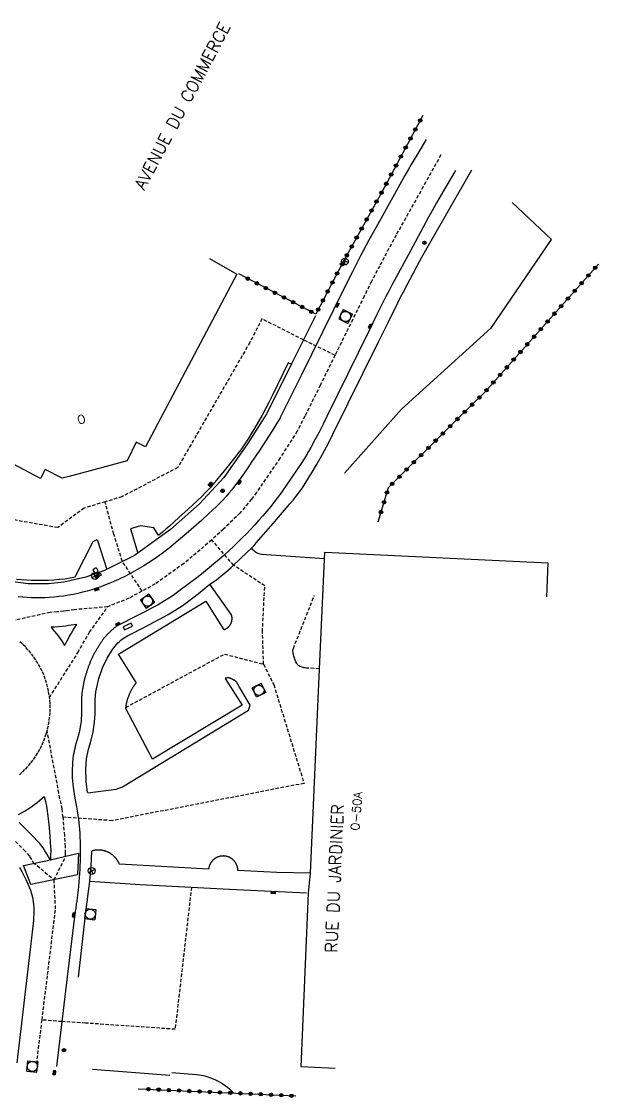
# Model space of a CAD drawing. Header units: millimetres. Extents: x 149510 to 150000, y 153431 to 153997.
# Drawn here: x 149757.5 to 149842.2, y 153733.4 to 153891.1 of the extents above; entities that cross this region are included whole.
import ezdxf
from ezdxf.enums import TextEntityAlignment as Align

# ---------------------------------------------------------------- set-up
doc = ezdxf.new("R2010")
doc.units = ezdxf.units.MM
doc.linetypes.add('DASHED', pattern=[0.75, 0.5, -0.25])
doc.layers.get('0').update_dxf_attribs({"linetype": 'CONTINUOUS'})
for name, color, linetype in [('W0001', 6, 'DASHED'), ('W0006', 2, 'CONTINUOUS'), ('W0008', 7, 'CONTINUOUS'), ('W0014', 7, 'CONTINUOUS'), ('W0015', 2, 'CONTINUOUS'), ('W0020', 2, 'CONTINUOUS'), ('W0103', 1, 'CONTINUOUS'), ('W0112', 1, 'DASHED'), ('W0211', 2, 'CONTINUOUS'), ('W0322', 7, 'CONTINUOUS'), ('W0400', 7, 'CONTINUOUS'), ('W0420', 7, 'CONTINUOUS'), ('W0421', 7, 'CONTINUOUS'), ('W0438', 7, 'CONTINUOUS'), ('W0469', 7, 'CONTINUOUS'), ('W0856', 7, 'CONTINUOUS'), ('W0989', 7, 'CONTINUOUS'), ('W0991', 7, 'CONTINUOUS')]:
    doc.layers.add(name, color=color, linetype=linetype)
doc.styles.get("Standard").update_dxf_attribs({"font": 'romans.shx', "width": 0.85})

# ---------------------------------------------------------------- blocks, each defined once
blk = doc.blocks.new('T420')
for p, q in [((0.75, 0.75), (-0.75, 0.75)), ((-0.75, 0.75), (-0.75, -0.75)), ((0.75, 0.75), (0.75, -0.75)), ((0.75, -0.75), (-0.75, -0.75))]:
    blk.add_line(p, q)
blk.add_ellipse((0, 0), major_axis=(-0.53, 0.53), ratio=1, start_param=3.926991, end_param=10.210176)
blk = doc.blocks.new('T400')
for p, q in [((-0.15, 0.3), (0.15, 0.3)), ((-0.15, -0.25), (-0.15, 0.3)), ((-0.15, 0.15), (0.15, 0.15)), ((-0.15, 0), (0.15, 0)), ((0.15, 0.3), (0.15, -0.25)), ((-0.15, -0.15), (0.15, -0.15)), ((-0.15, -0.25), (-0.15, -0.3)), ((-0.15, -0.3), (0.15, -0.3)), ((0.15, -0.3), (0.15, -0.25))]:
    blk.add_line(p, q)
blk = doc.blocks.new('T856')
for p, q in [((-0.125, 0), (0.125, 0)), ((0, 0.125), (0, -0.125))]:
    blk.add_line(p, q)
blk.add_ellipse((0, 0), major_axis=(-0.177, 0.177), ratio=1, start_param=3.9269908, end_param=10.2101761)
blk = doc.blocks.new('T438')
for p, q in [((-0.4, 0.2), (0.4, 0.2)), ((-0.4, -0.2), (-0.4, 0.2)), ((0.15, 1.1), (-0.3, 1.1)), ((-0.3, 1.1), (-0.3, 0.5)), ((-0.3, 0.5), (0.15, 0.5)), ((0.3, 0.65), (0.3, 0.95)), ((0.4, 0.2), (0.4, -0.2))]:
    blk.add_line(p, q)
at = {"flags": 128}
for points in [[(-0.4, -0.2), (0.4, 0.2)], [(0.4, -0.2), (-0.4, -0.2)]]:
    blk.add_lwpolyline(points, dxfattribs=at)
for centre, major_axis, start_param, end_param in [((0.15, 0.95), (0.106, -0.106), 0.785398, 2.356194), ((0.15, 0.65), (0.106, 0.106), 3.926991, 5.497787)]:
    blk.add_ellipse(centre, major_axis=major_axis, ratio=1, start_param=start_param, end_param=end_param)
blk = doc.blocks.new('T469')
at = {"color": 0, "linetype": 'Continuous', "flags": 128}
for points in [[(-0.35, 0.35), (0.35, -0.35)], [(-0.35, -0.35), (0.35, 0.35)]]:
    blk.add_lwpolyline(points, dxfattribs=at)
at = {"color": 0, "linetype": 'Continuous'}
blk.add_circle((0, 0), 0.5, dxfattribs=at)
blk = doc.blocks.new('t322o')
at = {"color": 0, "linetype": 'Continuous'}
for radius in [0.25, 0.15]:
    blk.add_circle((0, 0), radius, dxfattribs=at)

msp = doc.modelspace()

# ---------------------------------------------------------------- linework, layer by layer
at = {"layer": 'W0001'}
for points in [[(149819.04, 153871.53), (149816.46, 153866.88), (149812.49, 153859.77), (149810.06, 153855.24), (149808.87, 153852.97), (149807.8, 153850.82), (149806.11, 153847.41), (149803.52, 153842.16), (149803.52, 153842.16), (149801.36, 153837.78), (149799.1, 153833.21), (149797.97, 153831.03), (149795.44, 153827.08), (149791.99, 153822.04), (149791.25, 153821.04), (149789.58, 153819.03), (149787.16, 153816.66), (149785.43, 153815.1), (149781.34, 153811.61), (149777.15, 153808.63), (149773.3, 153806.55), (149770.15, 153805.28)], [(149803.52, 153842.16), (149798.88, 153844.41), (149792.8, 153847.5), (149791.02, 153844.02), (149780.45, 153825.71), (149772.25, 153821.41), (149772.25, 153821.41), (149769.79, 153820.67), (149766.72, 153819.74), (149762.84, 153816.89), (149749.96, 153819.15), (149744.85, 153822.4), (149734.15, 153829.37), (149732.63, 153833.51), (149725.46, 153839.36), (149724.13, 153836.11), (149722.36, 153831.63), (149719.16, 153827.68)], [(149775.23, 153807.59), (149772.32, 153811.94), (149771.08, 153815.92), (149769.79, 153820.67)], [(149793.05, 153796.87), (149792.87, 153801.66), (149793.21, 153808.35), (149788.65, 153811.38), (149785.43, 153815.1)], [(149761.63, 153792), (149765.81, 153798.56), (149766.52, 153799.89), (149767.52, 153801.55), (149770.15, 153805.28), (149765.3, 153804.86), (149764.12, 153804.68), (149763.76, 153804.63), (149762.76, 153804.53), (149761.74, 153804.47), (149753.16, 153802.53)], [(149757.21, 153780.64), (149757.67, 153781.06), (149758.11, 153781.5), (149758.53, 153781.95), (149758.92, 153782.43), (149759.3, 153782.92), (149759.65, 153783.44), (149759.97, 153783.96), (149760.27, 153784.51), (149760.54, 153785.06), (149760.79, 153785.63), (149761.01, 153786.21), (149761.11, 153786.51), (149761.2, 153786.8), (149761.36, 153787.4), (149761.5, 153788), (149761.6, 153788.61), (149761.67, 153789.23), (149761.72, 153789.84), (149761.73, 153790.46), (149761.72, 153791.08), (149761.67, 153791.7), (149761.6, 153792.31), (149761.49, 153792.92), (149761.36, 153793.53), (149761.2, 153794.12), (149761.01, 153794.71), (149760.79, 153795.29), (149760.54, 153795.86), (149760.26, 153796.41), (149759.96, 153796.95), (149759.64, 153797.48), (149759.29, 153797.99), (149758.91, 153798.48), (149758.51, 153798.95), (149758.09, 153799.4), (149757.65, 153799.84), (149757.18, 153800.25)], [(149772.85, 153790.54), (149787.3, 153798.35), (149793.05, 153796.87), (149794.52, 153793.87), (149798.98, 153779.4), (149798.98, 153779.4), (149770.82, 153773.93), (149763.63, 153774.45)], [(149759.75, 153738.27), (149760.54, 153744.72), (149761.36, 153751.38), (149762.52, 153761.02), (149762.31, 153765.26), (149763.98, 153768.62), (149763.99, 153769.15), (149763.99, 153770.12), (149763.87, 153771.77), (149763.63, 153774.45), (149763.47, 153775.66), (149763.17, 153777.19), (149763.02, 153777.94), (149761.28, 153787.1)], [(149748.42, 153777.52), (149754.23, 153773.02), (149756.13, 153771.42), (149757.86, 153769.67), (149758.71, 153768.69), (149759.24, 153767.82), (149762.31, 153765.26)], [(149782.46, 153764.17), (149780.06, 153743.35), (149766.91, 153744.26), (149763.44, 153744.47), (149760.54, 153744.72)]]:
    msp.add_lwpolyline(points, dxfattribs=at)
at = {"layer": 'W0006'}
for points in [[(149797.11, 153840.85), (149796.67, 153841.04), (149794.28, 153836.19), (149793.81, 153835.24), (149793.32, 153834.3), (149792.82, 153833.37), (149792.31, 153832.45), (149791.78, 153831.54), (149791.24, 153830.63), (149790.87, 153830.03), (149790.49, 153829.45), (149790.09, 153828.87), (149789.69, 153828.3), (149789.27, 153827.74), (149788.84, 153827.19), (149787.25, 153825.21), (149785.65, 153823.24), (149785.42, 153822.98), (149785.19, 153822.72), (149784.58, 153822.08), (149783.96, 153821.46), (149783.32, 153820.84), (149781.97, 153819.59), (149780.62, 153818.35), (149779.25, 153817.12), (149778.72, 153816.67), (149778.19, 153816.22), (149777.65, 153815.79), (149777.62, 153815.78), (149777.59, 153815.78), (149777.56, 153815.81), (149776.95, 153816.88), (149774.99, 153817.15), (149773.52, 153816.71), (149774.6, 153813.14)], [(149756.8, 153809.35), (149757.53, 153809.28), (149758.25, 153809.23), (149758.98, 153809.2), (149759.81, 153809.18), (149760.64, 153809.18), (149761.46, 153809.21), (149762.29, 153809.25), (149763.12, 153809.31), (149763.94, 153809.39), (149765.38, 153809.68), (149768.04, 153814.88), (149768.64, 153815.13), (149770.05, 153810.74)], [(149791.27, 153813.87), (149791.37, 153813.75), (149791.49, 153813.63), (149791.61, 153813.52), (149791.73, 153813.42), (149791.87, 153813.33), (149792.01, 153813.24), (149792.18, 153813.16), (149792.35, 153813.09), (149792.53, 153813.03), (149792.72, 153812.98), (149801.97, 153812.36)], [(149767.25, 153778.02), (149771.39, 153778.57), (149772.32, 153778.89), (149790.84, 153790.12), (149791.05, 153790.86), (149789.52, 153793.52), (149789.1, 153794.21), (149789.08, 153794.24), (149789.06, 153794.26), (149789.03, 153794.29), (149789.01, 153794.31), (149788.98, 153794.34), (149788.95, 153794.36), (149788.93, 153794.38), (149788.9, 153794.4), (149788.87, 153794.43), (149788.84, 153794.45), (149788.81, 153794.47), (149788.78, 153794.49), (149788.75, 153794.51), (149788.72, 153794.53), (149788.69, 153794.54), (149788.64, 153794.57), (149788.6, 153794.6), (149788.55, 153794.62), (149788.5, 153794.65), (149788.45, 153794.67), (149788.4, 153794.7), (149788.35, 153794.72), (149788.3, 153794.74), (149788.25, 153794.76), (149788.2, 153794.79), (149788.17, 153794.8), (149788.14, 153794.81), (149788.12, 153794.82), (149788.09, 153794.82), (149788.06, 153794.83), (149788.04, 153794.84), (149788.01, 153794.85), (149787.98, 153794.85), (149787.95, 153794.86), (149787.92, 153794.86), (149787.9, 153794.87), (149787.88, 153794.87), (149787.86, 153794.87), (149787.84, 153794.87), (149787.82, 153794.87), (149787.8, 153794.87), (149787.77, 153794.87), (149787.75, 153794.87), (149787.73, 153794.87), (149787.71, 153794.86), (149787.68, 153794.86), (149787.65, 153794.85), (149787.62, 153794.84), (149787.59, 153794.84), (149787.56, 153794.83), (149787.52, 153794.82), (149787.49, 153794.81), (149787.46, 153794.8), (149787.43, 153794.79), (149787.4, 153794.78), (149789.88, 153790.85), (149776.73, 153782.94), (149772.83, 153790.39), (149772.84, 153790.47), (149772.85, 153790.54), (149772.86, 153790.62), (149772.87, 153790.69), (149772.88, 153790.77), (149772.89, 153790.84), (149772.9, 153790.92), (149772.92, 153790.99), (149772.93, 153791.07), (149772.95, 153791.14), (149772.97, 153791.22), (149772.98, 153791.29), (149773, 153791.36), (149773.02, 153791.44), (149773.04, 153791.51), (149773.06, 153791.58), (149773.08, 153791.66), (149773.1, 153791.73), (149773.12, 153791.8), (149773.15, 153791.87), (149773.17, 153791.95), (149773.19, 153792.02), (149773.22, 153792.09), (149773.25, 153792.16), (149773.27, 153792.23), (149773.3, 153792.3), (149773.33, 153792.37), (149773.36, 153792.44), (149773.38, 153792.51), (149773.41, 153792.58), (149773.44, 153792.64), (149773.47, 153792.71), (149773.5, 153792.77), (149773.53, 153792.84), (149773.57, 153792.9), (149773.6, 153792.97), (149773.63, 153793.03), (149773.67, 153793.09), (149773.7, 153793.16), (149773.73, 153793.22), (149773.77, 153793.28), (149773.81, 153793.34), (149773.84, 153793.41), (149773.88, 153793.47), (149773.92, 153793.53), (149773.96, 153793.59), (149774, 153793.65), (149774.03, 153793.71), (149774.08, 153793.77), (149774.12, 153793.83), (149774.16, 153793.89), (149774.2, 153793.95), (149774.24, 153794.01), (149774.28, 153794.06), (149774.33, 153794.12), (149774.37, 153794.18), (149774.37, 153794.18), (149771.76, 153798.34), (149784.56, 153806.09), (149787.19, 153801.92), (149787.22, 153801.93), (149787.26, 153801.95), (149787.29, 153801.96), (149787.32, 153801.97), (149787.36, 153801.98), (149787.39, 153802), (149787.43, 153802.01), (149787.46, 153802.03), (149787.49, 153802.05), (149787.52, 153802.06), (149787.56, 153802.08), (149787.59, 153802.1), (149787.62, 153802.12), (149787.65, 153802.14), (149787.68, 153802.16), (149787.71, 153802.18), (149787.74, 153802.2), (149787.77, 153802.22), (149787.8, 153802.25), (149787.82, 153802.27), (149787.85, 153802.3), (149787.88, 153802.32), (149787.9, 153802.35), (149787.93, 153802.37), (149787.96, 153802.4), (149787.98, 153802.43), (149788, 153802.45), (149788.03, 153802.48), (149788.05, 153802.51), (149788.07, 153802.54), (149788.09, 153802.57), (149788.12, 153802.6), (149788.14, 153802.63), (149788.16, 153802.66), (149788.17, 153802.69), (149788.19, 153802.72), (149788.21, 153802.75), (149788.23, 153802.79), (149788.24, 153802.82), (149788.26, 153802.85), (149788.27, 153802.88), (149788.29, 153802.92), (149788.3, 153802.95), (149788.31, 153802.99), (149788.33, 153803.02), (149788.34, 153803.05), (149788.35, 153803.09), (149788.36, 153803.12), (149788.37, 153803.16), (149788.37, 153803.19), (149788.38, 153803.23), (149788.39, 153803.27), (149788.39, 153803.3), (149788.4, 153803.34), (149788.4, 153803.37), (149788.41, 153803.41), (149788.41, 153803.44), (149788.41, 153803.48), (149788.41, 153803.52), (149788.41, 153803.55), (149788.41, 153803.59), (149788.41, 153803.63), (149788.41, 153803.66), (149788.41, 153803.7), (149788.41, 153803.73), (149788.4, 153803.77), (149788.4, 153803.81), (149788.39, 153803.84), (149788.39, 153803.88), (149788.38, 153803.91), (149788.37, 153803.95), (149788.36, 153803.98), (149788.35, 153804.02), (149788.34, 153804.05), (149788.33, 153804.09), (149788.32, 153804.12), (149785.17, 153808.6)], [(149799.92, 153766.22), (149794.96, 153766.31), (149789.27, 153766.62), (149789.27, 153766.66), (149789.27, 153766.7), (149789.27, 153766.74), (149789.26, 153766.78), (149789.26, 153766.82), (149789.26, 153766.86), (149789.25, 153766.9), (149789.24, 153766.94), (149789.24, 153766.99), (149789.23, 153767.03), (149789.22, 153767.07), (149789.21, 153767.11), (149789.2, 153767.15), (149789.19, 153767.19), (149789.18, 153767.23), (149789.17, 153767.27), (149789.15, 153767.3), (149789.14, 153767.34), (149789.13, 153767.38), (149789.11, 153767.42), (149789.09, 153767.46), (149789.08, 153767.5), (149789.06, 153767.53), (149789.04, 153767.57), (149789.02, 153767.61), (149789, 153767.64), (149788.98, 153767.68), (149788.96, 153767.71), (149788.94, 153767.75), (149788.92, 153767.78), (149788.9, 153767.82), (149788.87, 153767.85), (149788.85, 153767.89), (149788.82, 153767.92), (149788.8, 153767.95), (149788.77, 153767.98), (149788.74, 153768.01), (149788.72, 153768.04), (149788.69, 153768.08), (149788.66, 153768.1), (149788.63, 153768.13), (149788.6, 153768.16), (149788.57, 153768.19), (149788.54, 153768.22), (149788.51, 153768.25), (149788.48, 153768.27), (149788.45, 153768.3), (149788.41, 153768.32), (149788.38, 153768.35), (149788.35, 153768.37), (149788.31, 153768.39), (149788.28, 153768.42), (149788.24, 153768.44), (149788.21, 153768.46), (149788.17, 153768.48), (149788.14, 153768.5), (149788.1, 153768.52), (149788.06, 153768.54), (149788.03, 153768.56), (149787.99, 153768.57), (149787.95, 153768.59), (149787.91, 153768.6), (149787.87, 153768.62), (149787.83, 153768.63), (149787.8, 153768.65), (149787.76, 153768.66), (149787.72, 153768.67), (149787.68, 153768.68), (149787.64, 153768.69), (149787.6, 153768.7), (149787.56, 153768.71), (149787.52, 153768.72), (149787.48, 153768.73), (149787.44, 153768.73), (149787.39, 153768.74), (149787.35, 153768.74), (149787.31, 153768.75), (149787.27, 153768.75), (149787.23, 153768.75), (149787.19, 153768.75), (149787.15, 153768.76), (149787.11, 153768.76), (149787.07, 153768.75), (149787.02, 153768.75), (149786.98, 153768.75), (149786.94, 153768.75), (149786.9, 153768.74), (149786.86, 153768.74), (149786.82, 153768.73), (149786.78, 153768.73), (149786.74, 153768.72), (149786.7, 153768.71), (149786.66, 153768.71), (149786.62, 153768.7), (149786.58, 153768.69), (149786.54, 153768.68), (149786.5, 153768.66), (149786.46, 153768.65), (149786.42, 153768.64), (149786.38, 153768.62), (149786.34, 153768.61), (149786.3, 153768.6), (149786.27, 153768.58), (149786.23, 153768.56), (149786.19, 153768.55), (149786.15, 153768.53), (149786.12, 153768.51), (149786.08, 153768.49), (149786.05, 153768.47), (149786.01, 153768.45), (149785.97, 153768.43), (149785.94, 153768.4), (149785.91, 153768.38), (149785.87, 153768.36), (149785.84, 153768.33), (149785.81, 153768.31), (149785.77, 153768.28), (149785.74, 153768.26), (149785.71, 153768.23), (149785.68, 153768.2), (149785.65, 153768.18), (149785.62, 153768.15), (149785.59, 153768.12), (149785.56, 153768.09), (149785.53, 153768.06), (149785.51, 153768.03), (149785.48, 153768), (149785.45, 153767.96), (149785.43, 153767.93), (149785.4, 153767.9), (149785.38, 153767.87), (149785.35, 153767.83), (149785.33, 153767.8), (149785.31, 153767.76), (149785.28, 153767.73), (149785.26, 153767.69), (149785.24, 153767.66), (149785.22, 153767.62), (149785.2, 153767.59), (149785.19, 153767.55), (149785.17, 153767.51), (149785.15, 153767.47), (149785.13, 153767.44), (149785.12, 153767.4), (149785.1, 153767.36), (149785.09, 153767.32), (149785.08, 153767.28), (149785.06, 153767.24), (149785.05, 153767.2), (149785.04, 153767.16), (149785.03, 153767.12), (149785.02, 153767.08), (149785.01, 153767.04), (149785, 153767), (149785, 153766.96), (149784.99, 153766.92), (149784.98, 153766.88), (149784.98, 153766.84), (149771.89, 153767.55), (149771.87, 153767.6), (149771.85, 153767.65), (149771.83, 153767.69), (149771.81, 153767.74), (149771.78, 153767.78), (149771.76, 153767.83), (149771.74, 153767.87), (149771.71, 153767.91), (149771.69, 153767.96), (149771.66, 153768), (149771.64, 153768.04), (149771.61, 153768.08), (149771.58, 153768.13), (149771.56, 153768.17), (149771.53, 153768.21), (149771.5, 153768.25), (149771.47, 153768.29), (149771.44, 153768.33), (149771.41, 153768.37), (149771.38, 153768.41), (149771.35, 153768.44), (149771.31, 153768.48), (149771.28, 153768.52), (149771.25, 153768.56), (149771.21, 153768.59), (149771.18, 153768.63), (149771.14, 153768.66), (149771.11, 153768.7), (149771.07, 153768.73), (149771.03, 153768.77), (149771, 153768.8), (149770.96, 153768.83), (149770.92, 153768.86), (149770.88, 153768.9), (149770.84, 153768.93), (149770.8, 153768.96), (149770.76, 153768.99), (149770.72, 153769.01), (149770.68, 153769.04), (149770.64, 153769.07), (149770.6, 153769.1), (149770.56, 153769.12), (149770.51, 153769.15), (149770.47, 153769.18), (149770.43, 153769.2), (149770.38, 153769.22), (149770.34, 153769.25), (149770.29, 153769.27), (149770.25, 153769.29), (149770.2, 153769.31), (149770.16, 153769.34), (149770.11, 153769.36), (149770.07, 153769.38), (149770.02, 153769.39), (149769.97, 153769.41), (149769.92, 153769.43), (149769.88, 153769.45), (149769.83, 153769.46), (149769.78, 153769.48), (149769.73, 153769.49), (149769.68, 153769.51), (149769.64, 153769.52), (149769.59, 153769.53), (149769.54, 153769.54), (149769.49, 153769.55), (149769.44, 153769.56), (149769.39, 153769.57), (149769.34, 153769.58), (149769.29, 153769.59), (149769.24, 153769.6), (149769.19, 153769.6), (149769.14, 153769.61), (149769.09, 153769.62), (149769.04, 153769.62), (149768.99, 153769.62), (149768.94, 153769.63), (149768.89, 153769.63), (149768.84, 153769.63), (149768.79, 153769.63), (149768.74, 153769.63), (149768.69, 153769.63), (149768.64, 153769.63), (149768.59, 153769.62), (149768.54, 153769.62), (149768.49, 153769.62), (149768.44, 153769.61), (149768.39, 153769.61), (149768.34, 153769.6), (149768.29, 153769.59), (149768.24, 153769.58), (149768.19, 153769.58), (149768.14, 153769.57), (149768.09, 153769.56), (149768.04, 153769.55), (149767.99, 153769.53), (149767.94, 153769.52), (149767.89, 153769.51), (149767.84, 153769.49)], [(149799.32, 153763.31), (149788.04, 153763.85), (149774.92, 153764.52), (149767.56, 153764.99)], [(149767.95, 153737.51), (149779.29, 153736.63)], [(149779.58, 153737.03), (149783.22, 153736.73), (149783.56, 153736.69), (149783.89, 153736.64), (149784.22, 153736.57), (149784.55, 153736.49), (149784.87, 153736.39), (149785.25, 153736.25), (149785.63, 153736.1), (149786, 153735.93), (149786.36, 153735.75), (149786.71, 153735.55), (149787.07, 153735.33), (149787.42, 153735.1), (149787.75, 153734.85), (149788.08, 153734.58), (149788.39, 153734.3), (149788.69, 153734)]]:
    msp.add_lwpolyline(points, dxfattribs=at)
at = {"layer": 'W0008'}
for points in [[(149816.9, 153873.81), (149815.8, 153871.98), (149814.71, 153870.14), (149814.24, 153869.33), (149813.78, 153868.51), (149811.99, 153865.32), (149809.73, 153861.28), (149809.11, 153860.15), (149808.5, 153859.01), (149807.28, 153856.71), (149806.08, 153854.4), (149803.9, 153850.04), (149803.3, 153848.8), (149798.55, 153839.17), (149797.05, 153836.14), (149795.54, 153833.12), (149795.4, 153832.86), (149795.25, 153832.6), (149794.29, 153831.08), (149793.31, 153829.56), (149792.33, 153828.06), (149791.33, 153826.56), (149790.71, 153825.65), (149790.08, 153824.75), (149789.44, 153823.86), (149788.78, 153822.98), (149788.37, 153822.44), (149787.94, 153821.92), (149787.5, 153821.41), (149787.05, 153820.92), (149786.58, 153820.43), (149786.09, 153819.96), (149785.01, 153818.95), (149783.92, 153817.95), (149782.81, 153816.96), (149781.69, 153815.99), (149780.56, 153815.03), (149779.41, 153814.09), (149778.79, 153813.59), (149778.15, 153813.1), (149777.5, 153812.63), (149776.84, 153812.17), (149776.17, 153811.73), (149775.49, 153811.3), (149774.8, 153810.89), (149774.1, 153810.49), (149773.4, 153810.11), (149772.68, 153809.74), (149771.96, 153809.39), (149771.23, 153809.06), (149770.5, 153808.74), (149769.84, 153808.48), (149769.18, 153808.23), (149768.51, 153808), (149767.84, 153807.79), (149767.16, 153807.59), (149766.48, 153807.41), (149765.79, 153807.25), (149765.1, 153807.1), (149764.41, 153806.97), (149763.71, 153806.86), (149763.01, 153806.77), (149762.31, 153806.69), (149761.61, 153806.64), (149760.96, 153806.6), (149760.31, 153806.58), (149759.66, 153806.58), (149759.01, 153806.6), (149758.36, 153806.64), (149757.71, 153806.69), (149757.06, 153806.76)], [(149821.18, 153869.25), (149819.78, 153866.87), (149818.4, 153864.48), (149817.81, 153863.44), (149817.24, 153862.4), (149814.52, 153857.38), (149811.9, 153852.53), (149811.44, 153851.66), (149810.99, 153850.78), (149809.72, 153848.24), (149808.47, 153845.7), (149802.33, 153833.2), (149801.76, 153832.04), (149801.17, 153830.9), (149800.57, 153829.75), (149799.96, 153828.62), (149799.65, 153828.07), (149799.32, 153827.52), (149798.99, 153826.98), (149798.64, 153826.45), (149797.18, 153824.3), (149795.72, 153822.15), (149795.46, 153821.78), (149795.2, 153821.42), (149794.65, 153820.71), (149794.1, 153820.01), (149793.53, 153819.32), (149792.95, 153818.64), (149792.36, 153817.97), (149791.76, 153817.3), (149791.15, 153816.65), (149790.52, 153816), (149789.9, 153815.37), (149789.27, 153814.75), (149788.63, 153814.14), (149787.98, 153813.54), (149787.25, 153812.87), (149786.51, 153812.21), (149785.76, 153811.57), (149785, 153810.93), (149784.59, 153810.59), (149784.18, 153810.26), (149783.24, 153809.55), (149782.31, 153808.83), (149780.43, 153807.41), (149779.97, 153807.07), (149779.49, 153806.74), (149779.01, 153806.43), (149778.52, 153806.14), (149777.57, 153805.59), (149776.61, 153805.06), (149775.64, 153804.55), (149774.66, 153804.05), (149771.46, 153802.44), (149771.39, 153802.38), (149771.31, 153802.32), (149771.24, 153802.27), (149771.17, 153802.21), (149771.09, 153802.15), (149771.02, 153802.09), (149770.95, 153802.02), (149770.88, 153801.96), (149770.81, 153801.9), (149770.74, 153801.84), (149770.67, 153801.77), (149770.6, 153801.71), (149770.53, 153801.64), (149770.47, 153801.58), (149770.4, 153801.51), (149770.33, 153801.45), (149770.27, 153801.38), (149770.2, 153801.31), (149770.13, 153801.25), (149770.07, 153801.18), (149770.01, 153801.11), (149769.94, 153801.04), (149769.88, 153800.97), (149769.82, 153800.9), (149769.76, 153800.83), (149769.69, 153800.76), (149769.62, 153800.67), (149769.56, 153800.57), (149769.49, 153800.48), (149769.42, 153800.39), (149769.35, 153800.3), (149769.29, 153800.2), (149769.22, 153800.11), (149769.16, 153800.01), (149769.09, 153799.92), (149769.03, 153799.82), (149768.97, 153799.73), (149768.9, 153799.63), (149768.84, 153799.53), (149768.78, 153799.43), (149768.72, 153799.34), (149768.66, 153799.24), (149768.6, 153799.14), (149768.54, 153799.04), (149768.49, 153798.94), (149768.43, 153798.84), (149768.37, 153798.74), (149768.32, 153798.64), (149768.26, 153798.54), (149768.21, 153798.44), (149768.16, 153798.34), (149768.1, 153798.24), (149768.05, 153798.13), (149768, 153798.03), (149767.95, 153797.93), (149767.9, 153797.82), (149767.85, 153797.72), (149767.8, 153797.62), (149767.76, 153797.51), (149767.71, 153797.41), (149767.66, 153797.3), (149767.62, 153797.2), (149767.57, 153797.09), (149767.53, 153796.98), (149767.49, 153796.88), (149767.44, 153796.78), (149767.4, 153796.67), (149767.36, 153796.57), (149767.32, 153796.46), (149767.29, 153796.36), (149767.25, 153796.25), (149767.21, 153796.15), (149767.17, 153796.04), (149767.14, 153795.94), (149767.1, 153795.83), (149767.07, 153795.73), (149767.04, 153795.62), (149767, 153795.51), (149766.97, 153795.4), (149766.94, 153795.3), (149766.91, 153795.19), (149766.88, 153795.08), (149766.85, 153794.97), (149766.82, 153794.87), (149766.79, 153794.76), (149766.77, 153794.65), (149766.74, 153794.54), (149766.71, 153794.43), (149766.69, 153794.32), (149766.66, 153794.21), (149766.64, 153794.11), (149766.62, 153794), (149766.6, 153793.89), (149766.57, 153793.78), (149766.55, 153793.67), (149766.53, 153793.56), (149766.52, 153793.45), (149766.5, 153793.34), (149766.48, 153793.23), (149766.46, 153793.12), (149766.45, 153793.01), (149766.43, 153792.89), (149766.42, 153792.78), (149766.4, 153792.67), (149766.39, 153792.56), (149766.38, 153792.45), (149766.37, 153792.34), (149766.36, 153792.23), (149766.35, 153792.12), (149766.34, 153792.01), (149766.33, 153791.89), (149766.32, 153791.78), (149766.33, 153790.76), (149766.33, 153790.03), (149766.31, 153789.3), (149766.3, 153788.95), (149766.27, 153788.59), (149766.22, 153788.17), (149766.15, 153787.75), (149766.08, 153787.34), (149765.97, 153786.84), (149765.84, 153786.34), (149765.71, 153785.84), (149765.42, 153784.86), (149765.33, 153784.52), (149765.25, 153784.18), (149765.19, 153783.84), (149765.13, 153783.5), (149765.07, 153783.01), (149765.02, 153782.52), (149764.99, 153782.03), (149764.96, 153781.54), (149764.96, 153781.09), (149764.96, 153780.65), (149764.98, 153780.21), (149765.01, 153779.77), (149765.05, 153779.27), (149765.11, 153778.78), (149765.18, 153778.28), (149765.27, 153777.79), (149765.6, 153775.98), (149765.71, 153775.37), (149765.81, 153774.75), (149765.9, 153774.13), (149765.95, 153773.64), (149766, 153773.15), (149766.04, 153772.67), (149766.05, 153772.47), (149766.06, 153772.27), (149766.07, 153772.08), (149766.08, 153771.88), (149766.09, 153771.68), (149766.1, 153771.49), (149766.1, 153771.29), (149766.11, 153771.09), (149766.11, 153770.9), (149766.12, 153770.7), (149766.12, 153770.5), (149766.13, 153770.31), (149766.13, 153770.11), (149766.13, 153769.91), (149766.13, 153769.72), (149766.13, 153769.52), (149766.13, 153769.32), (149766.13, 153769.13), (149766.13, 153768.93), (149766.13, 153768.73), (149766.13, 153768.54), (149766.12, 153768.34), (149766.12, 153768.14), (149766.11, 153767.95), (149766.11, 153767.75), (149766.1, 153767.55), (149766.09, 153767.36), (149766.08, 153767.16), (149766.08, 153766.96), (149766.07, 153766.77), (149766.06, 153766.57), (149766.05, 153766.38), (149766.03, 153766.17), (149766.02, 153765.97), (149766.01, 153765.76), (149765.99, 153765.56), (149765.98, 153765.35), (149765.96, 153765.15), (149765.94, 153764.94), (149765.93, 153764.74), (149765.91, 153764.53), (149765.89, 153764.33), (149765.87, 153764.12), (149765.85, 153763.92), (149765.83, 153763.72), (149765.8, 153763.51), (149765.78, 153763.31), (149765.76, 153763.1), (149765.73, 153762.9), (149765.71, 153762.7), (149765.68, 153762.49), (149765.65, 153762.29), (149765.63, 153762.09), (149765.6, 153761.88), (149765.57, 153761.68), (149765.54, 153761.48), (149765.51, 153761.27), (149765.48, 153761.07), (149765.44, 153760.87), (149765.41, 153760.67), (149764.25, 153751.03), (149762.64, 153737.91)], [(149757.23, 153767.09), (149757.56, 153766.5), (149757.87, 153765.9), (149758.16, 153765.3), (149758.45, 153764.69), (149758.72, 153764.07), (149758.84, 153763.74), (149758.96, 153763.41), (149759.06, 153763.07), (149759.14, 153762.72), (149759.21, 153762.37), (149759.25, 153762.02), (149759.3, 153761.57), (149759.33, 153761.12), (149759.34, 153760.67), (149759.33, 153760.21), (149759.31, 153759.76), (149759.27, 153759.31), (149758.87, 153755.49), (149756.83, 153738.44)]]:
    msp.add_lwpolyline(points, dxfattribs=at)
at = {"layer": 'W0014'}
for points in [[(149767.23, 153778.05), (149767.01, 153779.69), (149766.95, 153781.49), (149767.07, 153782.98), (149767.35, 153784.39), (149767.63, 153785.33), (149768.03, 153786.95), (149768.25, 153788.39), (149768.31, 153789.61), (149768.32, 153790.39), (149768.32, 153790.77), (149768.31, 153791.69), (149768.43, 153792.8), (149768.85, 153794.75), (149769.41, 153796.32), (149770.09, 153797.74), (149770.74, 153798.77), (149770.74, 153798.77), (149770.9, 153799.03), (149771.07, 153799.28), (149771.25, 153799.52), (149771.45, 153799.76), (149771.66, 153799.98), (149771.88, 153800.19), (149772.11, 153800.38), (149772.34, 153800.57), (149772.59, 153800.74), (149772.84, 153800.9), (149773.1, 153801.05), (149773.37, 153801.18), (149775.58, 153802.28), (149779.04, 153804.14), (149781.08, 153805.42), (149781.62, 153805.81), (149783.51, 153807.25), (149785.17, 153808.6), (149786.11, 153809.24), (149786.81, 153809.8), (149787.5, 153810.36), (149787.89, 153810.69), (149788.28, 153811.03), (149788.65, 153811.38), (149790.6, 153813.24), (149791.3, 153813.93), (149791.64, 153814.29), (149791.97, 153814.66), (149794.44, 153817.5), (149796.89, 153820.36), (149797.37, 153820.93), (149797.84, 153821.52), (149798.29, 153822.13), (149798.73, 153822.74), (149799.15, 153823.36), (149799.55, 153823.99), (149800.18, 153825.03), (149800.8, 153826.08), (149801.4, 153827.14), (149801.99, 153828.21), (149802.55, 153829.28), (149803.21, 153830.58), (149809.92, 153844.11), (149811.33, 153846.97), (149812.74, 153849.84), (149813.14, 153850.65), (149813.55, 153851.45), (149814.52, 153853.31), (149815.51, 153855.16), (149816.27, 153856.54), (149817.05, 153857.91), (149823.58, 153869.32)], [(149800.64, 153847.94), (149797.13, 153840.88), (149793.5, 153833.6), (149790.66, 153829.17), (149787.22, 153824.24), (149783.62, 153820.39), (149779.37, 153816.6), (149774.11, 153812.82), (149769.71, 153810.59), (149766.95, 153809.62), (149763.73, 153808.9), (149761.49, 153808.64), (149758.5, 153808.64), (149755.22, 153809.11), (149751.23, 153810.1), (149748.24, 153811.08), (149745.58, 153812.31), (149743.4, 153813.7), (149737.55, 153818.5), (149737.55, 153818.5), (149725.31, 153829.04), (149724.56, 153829.66), (149720.02, 153833.55)], [(149765.87, 153751.01), (149766.98, 153760.52), (149767.17, 153762.03), (149767.37, 153763.53), (149767.47, 153764.29), (149767.55, 153765.05), (149767.65, 153766.15), (149767.73, 153767.25), (149767.79, 153768.36), (149767.84, 153769.46)]]:
    msp.add_lwpolyline(points, dxfattribs=at)
at = {"layer": 'W0015'}
msp.add_lwpolyline([(149763.85, 153799.6), (149764.03, 153799.95), (149764.21, 153800.3), (149764.4, 153800.64), (149764.59, 153800.98), (149764.84, 153801.42), (149765.1, 153801.85), (149765.36, 153802.27), (149765.63, 153802.7), (149765.23, 153802.63), (149764.82, 153802.57), (149764.41, 153802.52), (149764.01, 153802.46), (149763.47, 153802.41), (149762.94, 153802.36), (149762.4, 153802.32), (149761.87, 153802.3), (149762.13, 153801.98), (149762.39, 153801.67), (149762.64, 153801.34), (149762.89, 153801.02), (149763.14, 153800.67), (149763.38, 153800.32), (149763.62, 153799.96)], close=True, dxfattribs=at)
msp.add_lwpolyline([(149757.11, 153774.84), (149757.55, 153775.08), (149757.99, 153775.33), (149758.37, 153775.57), (149758.74, 153775.81), (149759.11, 153776.07), (149759.47, 153776.34), (149759.82, 153776.61), (149760.17, 153776.9), (149760.87, 153777.48), (149761.03, 153776.76), (149761.17, 153776.04), (149761.3, 153775.31), (149761.36, 153774.94), (149761.41, 153774.58), (149761.45, 153774.21), (149761.57, 153772.9), (149761.68, 153771.59), (149761.74, 153770.81), (149761.8, 153770.03), (149761.81, 153769.78), (149761.81, 153769.53), (149761.79, 153768.85), (149761.77, 153768.17), (149761.51, 153768.63), (149761.25, 153769.08), (149760.97, 153769.52), (149760.69, 153769.96), (149760.53, 153770.18), (149760.37, 153770.39), (149760.2, 153770.59), (149760.03, 153770.79), (149759.14, 153771.72), (149758.23, 153772.64), (149757.72, 153773.14), (149757.2, 153773.64)], dxfattribs=at)
at = {"layer": 'W0020'}
msp.add_lwpolyline([(149765.89, 153769.19), (149765.73, 153765.97), (149758.89, 153764.55), (149757.84, 153767.36), (149761.77, 153768.17)], close=True, dxfattribs=at)
at = {"layer": 'W0103'}
for points in [[(149785.1, 153856.36), (149789.11, 153854.06), (149775.71, 153828.71), (149774.35, 153829.43), (149773.05, 153826.68), (149764.54, 153824.37), (149763.48, 153824.12), (149761.02, 153825.43), (149760.3, 153824.09), (149751.43, 153828.77)], [(149803.55, 153737.62), (149798.55, 153737.86), (149799.63, 153763.29), (149799.92, 153766.22), (149801.25, 153796.2), (149802.01, 153813.3), (149834.75, 153811.72), (149834.52, 153806.73)]]:
    msp.add_lwpolyline(points, dxfattribs=at)
at = {"layer": 'W0112'}
msp.add_lwpolyline([(149801.19, 153796.2), (149799.34, 153796.31), (149799.14, 153796.33), (149798.94, 153796.36), (149798.75, 153796.41), (149798.56, 153796.47), (149798.38, 153796.55), (149798.27, 153796.61), (149798.16, 153796.69), (149798.07, 153796.77), (149797.99, 153796.87), (149797.92, 153796.97), (149797.78, 153797.22), (149797.67, 153797.47), (149797.57, 153797.74), (149797.48, 153798.02), (149797.42, 153798.28), (149797.38, 153798.55), (149797.35, 153798.82), (149797.35, 153798.95), (149797.37, 153799.07), (149797.41, 153799.19), (149800.48, 153806.92)], dxfattribs=at)
at = {"layer": 'W0211'}
msp.add_lwpolyline([(149804.91, 153824.85), (149813.29, 153834.24), (149826.36, 153846.11), (149826.37, 153846.07), (149835.3, 153859.12), (149829.53, 153864.53)], dxfattribs=at)
at = {"layer": 'W0322'}
for points in [[(149816.4, 153877.31), (149810.39, 153866.08), (149804.73, 153855.87), (149800.71, 153848.19), (149789.39, 153854.09)], [(149809.83, 153817.75), (149811.37, 153822.77), (149821.07, 153832.4), (149825.49, 153836.74), (149842.17, 153855.53)], [(149774.65, 153734.64), (149797.76, 153733.58)]]:
    msp.add_lwpolyline(points, dxfattribs=at)
at = {"layer": 'W0421'}
msp.add_lwpolyline([(149773.81, 153802.45), (149773.6, 153802.89), (149772.45, 153802.35), (149772.66, 153801.91)], close=True, dxfattribs=at)

# ---------------------------------------------------------------- block references
at = {"layer": 'W0322'}
for p, rotation in [((149816.01, 153876.57), 241.8345274067627), ((149815.3, 153875.25), 241.8345274067627), ((149814.59, 153873.93), 241.8345274067627), ((149813.17, 153871.28), 241.8345274067627), ((149813.88, 153872.6), 241.8345274067627), ((149812.47, 153869.96), 241.8345274067627), ((149811.76, 153868.64), 241.8345274067627), ((149811.05, 153867.31), 241.8345274067627), ((149810.34, 153865.99), 240.9918773038096), ((149808.89, 153863.37), 240.9918773038096), ((149809.61, 153864.68), 240.9918773038096), ((149808.16, 153862.06), 240.9918773038096), ((149807.43, 153860.75), 240.9918773038096), ((149806.7, 153859.43), 240.9918773038096), ((149805.98, 153858.12), 240.9918773038096), ((149804.53, 153855.49), 242.3607782851754), ((149805.25, 153856.81), 240.9918773038096), ((149803.83, 153854.16), 242.3607782851754), ((149840.69, 153853.86), 48.40375808577505), ((149841.68, 153854.98), 48.40375808577505), ((149790.72, 153853.39), 152.4701051183484), ((149792.05, 153852.7), 152.4701051183484), ((149803.14, 153852.84), 242.3607782851754), ((149839.69, 153852.73), 48.40375808577505), ((149793.38, 153852.01), 152.4701051183484), ((149794.71, 153851.31), 152.4701051183484), ((149802.44, 153851.51), 242.3607782851754), ((149838.69, 153851.61), 48.40375808577505), ((149796.04, 153850.62), 152.4701051183484), ((149797.37, 153849.93), 152.4701051183484), ((149798.7, 153849.23), 152.4701051183484), ((149801.75, 153850.18), 242.3607782851754), ((149836.7, 153849.37), 48.40375808577505), ((149837.7, 153850.49), 48.40375808577505), ((149800.03, 153848.54), 152.4701051183484), ((149801.05, 153848.85), 242.3607782851754), ((149835.71, 153848.25), 48.40375808577505), ((149833.71, 153846), 48.40375808577505), ((149834.71, 153847.12), 48.40375808577505), ((149832.72, 153844.88), 48.40375808577505), ((149831.72, 153843.76), 48.40375808577505), ((149829.73, 153841.52), 48.40375808577505), ((149830.73, 153842.64), 48.40375808577505), ((149828.74, 153840.39), 48.40375808577505), ((149826.74, 153838.15), 48.40375808577505), ((149827.74, 153839.27), 48.40375808577505), ((149825.75, 153837.03), 48.40375808577505), ((149824.7, 153835.96), 44.45617241624594), ((149822.56, 153833.86), 44.45617241624594), ((149823.63, 153834.91), 44.45617241624594), ((149821.48, 153832.81), 44.45617241624594), ((149819.35, 153830.7), 44.80033052744395), ((149820.42, 153831.75), 44.80033052744395), ((149818.29, 153829.64), 44.80033052744395), ((149816.16, 153827.53), 44.80033052744395), ((149817.23, 153828.58), 44.80033052744395), ((149815.1, 153826.47), 44.80033052744395), ((149812.97, 153824.35), 44.80033052744395), ((149814.03, 153825.41), 44.80033052744395), ((149811.9, 153823.3), 44.80033052744395), ((149811.15, 153822.05), 72.9167412801859), ((149810.71, 153820.62), 72.9167412801859), ((149810.27, 153819.18), 72.9167412801859), ((149776.15, 153734.57), 357.38573989195), ((149777.65, 153734.5), 357.38573989195), ((149779.15, 153734.43), 357.38573989195), ((149780.65, 153734.37), 357.38573989195), ((149782.15, 153734.3), 357.38573989195), ((149783.65, 153734.23), 357.38573989195), ((149785.14, 153734.16), 357.38573989195), ((149786.64, 153734.09), 357.38573989195), ((149788.14, 153734.02), 357.38573989195), ((149789.64, 153733.96), 357.38573989195), ((149791.14, 153733.89), 357.38573989195), ((149792.64, 153733.82), 357.38573989195), ((149794.13, 153733.75), 357.38573989195), ((149795.63, 153733.68), 357.38573989195), ((149797.13, 153733.61), 357.38573989195)]:
    msp.add_blockref('t322o', p, dxfattribs=dict(at, rotation=rotation))
at = {"layer": 'W0400'}
for p, rotation in [((149803.84, 153849.53), 334.0136180494697), ((149808.68, 153846.44), 333.7235972487063), ((149785.23, 153823.24), 139.8126941583664), ((149789.47, 153823.57), 323.4625377941219), ((149768.55, 153807.82), 287.6555322346271), ((149771.67, 153802.75), 296.6437050123454), ((149794.48, 153763.41), 87.24942798960043), ((149765.2, 153760.12), 353.1209024801986), ((149762.36, 153736.97), 173.9990953765967)]:
    msp.add_blockref('T400', p, dxfattribs=dict(at, rotation=rotation))
at = {"layer": 'W0420'}
for p, rotation in [((149805.06, 153847.84), 63.76839615292526), ((149776.01, 153806.1), 35.36054895245395), ((149792.36, 153793.05), 296.0307151891587), ((149767.62, 153760.23), 83.31009738893344), ((149759.13, 153737.9), 173.99907)]:
    msp.add_blockref('T420', p, dxfattribs=dict(at, rotation=rotation))
at = {"layer": 'W0438', "rotation": 28.3990113965031}
msp.add_blockref('T438', (149768.79, 153809.9), dxfattribs=at)
at = {"layer": 'W0469'}
for p, rotation in [((149804.97, 153855.89), 41.62660825077324), ((149768.32, 153809.8), 73.1225333557288), ((149767.81, 153766.56), 73.1225333557288)]:
    msp.add_blockref('T469', p, dxfattribs=dict(at, rotation=rotation))
at = {"layer": 'W0856'}
for p in [(149816.63, 153858.65), (149763.76, 153740.28)]:
    msp.add_blockref('T856', p, dxfattribs=at)
at = {"layer": 'W0856', "rotation": 41.62660825077324}
msp.add_blockref('T856', (149787.02, 153822.3), dxfattribs=at)

# ---------------------------------------------------------------- texts
at = {"layer": 'W0989'}
for s, rotation, p in [('AVENUE DU COMMERCE', 62.167, (149774.74, 153866.66)), ('RUE DU JARDINIER', 87.4241, (149802.96, 153754.57))]:
    msp.add_text(s, height=1.75, rotation=rotation, dxfattribs=at).set_placement(p, align=Align.MIDDLE_LEFT)
at = {"layer": 'W0991'}
for s, rotation, p in [('O', 13.5453, (149766.45, 153832.16)), ('O-50A', 85.5, (149807.28, 153775.26))]:
    msp.add_text(s, height=1.25, rotation=rotation, dxfattribs=at).set_placement(p, align=Align.CENTER)

doc.saveas('drawing.dxf')
